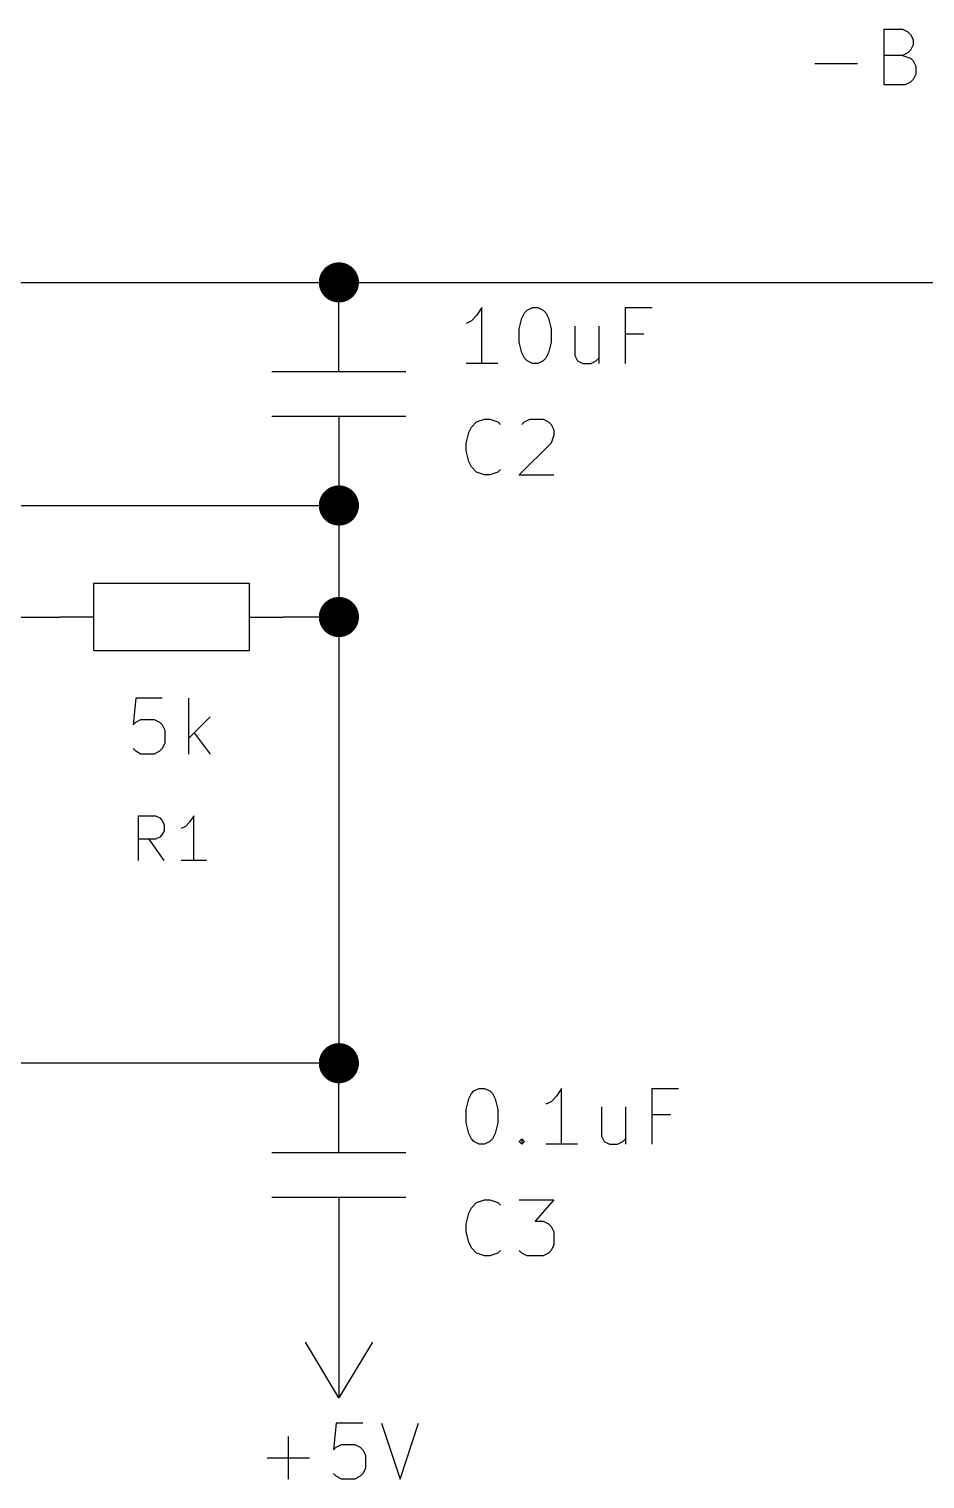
# Model space of a CAD drawing. Header units: inches. Extents: x 0.4 to 16.1, y -11.3 to -0.4.
# Drawn here: x 1.822 to 2.625, y -6.773 to -5.473 of the extents above; entities that cross this region are included whole.
import ezdxf

# ---------------------------------------------------------------- set-up
doc = ezdxf.new("R2010")
doc.units = ezdxf.units.IN
doc.header["$MEASUREMENT"] = 0
for name, color, linetype in [('GREENSIXTYFIVE', 129, 'CONTINUOUS'), ('LIGHTGREEN', 92, 'CONTINUOUS'), ('RED', 14, 'CONTINUOUS')]:
    doc.layers.add(name, color=color, linetype=linetype)

msp = doc.modelspace()

# ---------------------------------------------------------------- linework, layer by layer
at = {"layer": 'GREENSIXTYFIVE', "linetype": 'CONTINUOUS'}
for p, q in [((2.5885, -5.5228), (2.5885, -5.4728)), ((2.5885, -5.4728), (2.6051, -5.4728)), ((2.6051, -5.4728), (2.6099, -5.4752)), ((2.6099, -5.4752), (2.6123, -5.4776)), ((2.6123, -5.4776), (2.6147, -5.4823)), ((2.6147, -5.4823), (2.6147, -5.4871)), ((2.6051, -5.4966), (2.5885, -5.4966)), ((2.6099, -5.4942), (2.6051, -5.4966)), ((2.6051, -5.4966), (2.6123, -5.499)), ((2.6123, -5.4918), (2.6099, -5.4942)), ((2.6147, -5.4871), (2.6123, -5.4918)), ((2.6123, -5.499), (2.6147, -5.5014)), ((2.5266, -5.5037), (2.5647, -5.5037)), ((2.6147, -5.5014), (2.617, -5.5061)), ((2.617, -5.5061), (2.617, -5.5133)), ((2.6075, -5.5228), (2.5885, -5.5228)), ((2.6123, -5.5204), (2.6075, -5.5228)), ((2.6147, -5.518), (2.6123, -5.5204)), ((2.617, -5.5133), (2.6147, -5.518)), ((2.2234, -5.7297), (2.2187, -5.7345)), ((2.2282, -5.7226), (2.2234, -5.7297)), ((2.2282, -5.7726), (2.2282, -5.7226)), ((2.2615, -5.7416), (2.2639, -5.7321)), ((2.2639, -5.7321), (2.2663, -5.7273)), ((2.2663, -5.7273), (2.2687, -5.7249)), ((2.2687, -5.7249), (2.2734, -5.7226)), ((2.2734, -5.7226), (2.2782, -5.7226)), ((2.2782, -5.7226), (2.2829, -5.7249)), ((2.2829, -5.7249), (2.2853, -5.7273)), ((2.2853, -5.7273), (2.2877, -5.7321)), ((2.2877, -5.7321), (2.2901, -5.7416)), ((2.3568, -5.7726), (2.3568, -5.7226)), ((2.3568, -5.7226), (2.3806, -5.7226)), ((2.2187, -5.7345), (2.2139, -5.7368)), ((2.2615, -5.7535), (2.2615, -5.7416)), ((2.2901, -5.7416), (2.2901, -5.7535)), ((2.3115, -5.7392), (2.3115, -5.7654)), ((2.3329, -5.7392), (2.3329, -5.7726)), ((2.2639, -5.763), (2.2615, -5.7535)), ((2.2901, -5.7535), (2.2877, -5.763)), ((2.3734, -5.7464), (2.3568, -5.7464)), ((2.2663, -5.7678), (2.2639, -5.763)), ((2.2687, -5.7702), (2.2663, -5.7678)), ((2.2734, -5.7726), (2.2687, -5.7702)), ((2.2829, -5.7702), (2.2782, -5.7726)), ((2.2853, -5.7678), (2.2829, -5.7702)), ((2.2877, -5.763), (2.2853, -5.7678)), ((2.3115, -5.7654), (2.3139, -5.7702)), ((2.3139, -5.7702), (2.3187, -5.7726)), ((2.3258, -5.7726), (2.3306, -5.7702)), ((2.3306, -5.7702), (2.3329, -5.7678)), ((2.2425, -5.7726), (2.2139, -5.7726)), ((2.2782, -5.7726), (2.2734, -5.7726)), ((2.3187, -5.7726), (2.3258, -5.7726)), ((2.2234, -5.8249), (2.2306, -5.8226)), ((2.2306, -5.8226), (2.2353, -5.8226)), ((2.2353, -5.8226), (2.2425, -5.8249)), ((2.2663, -5.8249), (2.271, -5.8226)), ((2.271, -5.8226), (2.2829, -5.8226)), ((2.2829, -5.8226), (2.2877, -5.8249)), ((2.2139, -5.844), (2.2163, -5.8345)), ((2.2163, -5.8345), (2.2187, -5.8297)), ((2.2187, -5.8297), (2.2234, -5.8249)), ((2.2425, -5.8249), (2.2449, -5.8273)), ((2.2639, -5.8273), (2.2663, -5.8249)), ((2.2877, -5.8249), (2.2901, -5.8273)), ((2.2901, -5.8273), (2.2925, -5.8321)), ((2.2925, -5.8368), (2.2901, -5.844)), ((2.2925, -5.8321), (2.2925, -5.8368)), ((2.2139, -5.8511), (2.2139, -5.844)), ((2.2901, -5.844), (2.2615, -5.8726)), ((2.2163, -5.8606), (2.2139, -5.8511)), ((2.2187, -5.8654), (2.2163, -5.8606)), ((2.2234, -5.8702), (2.2187, -5.8654)), ((2.2306, -5.8726), (2.2234, -5.8702)), ((2.2353, -5.8726), (2.2306, -5.8726)), ((2.2425, -5.8702), (2.2353, -5.8726)), ((2.2449, -5.8678), (2.2425, -5.8702)), ((2.2615, -5.8726), (2.2925, -5.8726)), ((1.9179, -6.0728), (1.9155, -6.0966)), ((1.9417, -6.0728), (1.9179, -6.0728)), ((1.9655, -6.1228), (1.9655, -6.0728)), ((1.9155, -6.0966), (1.9179, -6.0942)), ((1.9179, -6.0942), (1.9226, -6.0918)), ((1.9226, -6.0918), (1.9345, -6.0918)), ((1.9345, -6.0918), (1.9393, -6.0942)), ((1.9393, -6.0942), (1.9417, -6.0966)), ((1.9417, -6.0966), (1.944, -6.1014)), ((1.9845, -6.0895), (1.9655, -6.1085)), ((1.944, -6.1014), (1.944, -6.1133)), ((1.9702, -6.1038), (1.9845, -6.1228)), ((1.9179, -6.1204), (1.9155, -6.118)), ((1.9226, -6.1228), (1.9179, -6.1204)), ((1.9345, -6.1228), (1.9226, -6.1228)), ((1.9393, -6.1204), (1.9345, -6.1228)), ((1.9417, -6.118), (1.9393, -6.1204)), ((1.944, -6.1133), (1.9417, -6.118)), ((1.9205, -6.2182), (1.9205, -6.1782)), ((1.9205, -6.1782), (1.9357, -6.1782)), ((1.9357, -6.1782), (1.9395, -6.1801)), ((1.9395, -6.1801), (1.9414, -6.182)), ((1.9414, -6.182), (1.9433, -6.1859)), ((1.9433, -6.1859), (1.9433, -6.1916)), ((1.9624, -6.1878), (1.9586, -6.1897)), ((1.9662, -6.184), (1.9624, -6.1878)), ((1.97, -6.1782), (1.9662, -6.184)), ((1.97, -6.2182), (1.97, -6.1782)), ((1.9357, -6.1992), (1.9205, -6.1992)), ((1.9433, -6.2182), (1.93, -6.1992)), ((1.9395, -6.1973), (1.9357, -6.1992)), ((1.9414, -6.1954), (1.9395, -6.1973)), ((1.9433, -6.1916), (1.9414, -6.1954)), ((1.9814, -6.2182), (1.9586, -6.2182)), ((2.2139, -6.4416), (2.2163, -6.4321)), ((2.2139, -6.4416), (2.2163, -6.4321)), ((2.2163, -6.4321), (2.2187, -6.4273)), ((2.2163, -6.4321), (2.2187, -6.4273)), ((2.2187, -6.4273), (2.221, -6.4249)), ((2.2187, -6.4273), (2.221, -6.4249)), ((2.221, -6.4249), (2.2258, -6.4226)), ((2.221, -6.4249), (2.2258, -6.4226)), ((2.2258, -6.4226), (2.2306, -6.4226)), ((2.2258, -6.4226), (2.2306, -6.4226)), ((2.2306, -6.4226), (2.2353, -6.4249)), ((2.2306, -6.4226), (2.2353, -6.4249)), ((2.2353, -6.4249), (2.2377, -6.4273)), ((2.2353, -6.4249), (2.2377, -6.4273)), ((2.2377, -6.4273), (2.2401, -6.4321)), ((2.2377, -6.4273), (2.2401, -6.4321)), ((2.2401, -6.4321), (2.2425, -6.4416)), ((2.2401, -6.4321), (2.2425, -6.4416)), ((2.2901, -6.4345), (2.2853, -6.4368)), ((2.2901, -6.4345), (2.2853, -6.4368)), ((2.2949, -6.4297), (2.2901, -6.4345)), ((2.2949, -6.4297), (2.2901, -6.4345)), ((2.2996, -6.4226), (2.2949, -6.4297)), ((2.2996, -6.4226), (2.2949, -6.4297)), ((2.2996, -6.4726), (2.2996, -6.4226)), ((2.2996, -6.4726), (2.2996, -6.4226)), ((2.3806, -6.4726), (2.3806, -6.4226)), ((2.3806, -6.4226), (2.4044, -6.4226)), ((2.3806, -6.4726), (2.3806, -6.4226)), ((2.3806, -6.4226), (2.4044, -6.4226)), ((2.2139, -6.4535), (2.2139, -6.4416)), ((2.2139, -6.4535), (2.2139, -6.4416)), ((2.2425, -6.4416), (2.2425, -6.4535)), ((2.2425, -6.4416), (2.2425, -6.4535)), ((2.3353, -6.4392), (2.3353, -6.4654)), ((2.3353, -6.4392), (2.3353, -6.4654)), ((2.3568, -6.4392), (2.3568, -6.4726)), ((2.3568, -6.4392), (2.3568, -6.4726)), ((2.3972, -6.4464), (2.3806, -6.4464)), ((2.3972, -6.4464), (2.3806, -6.4464)), ((2.2163, -6.463), (2.2139, -6.4535)), ((2.2163, -6.463), (2.2139, -6.4535)), ((2.2425, -6.4535), (2.2401, -6.463)), ((2.2425, -6.4535), (2.2401, -6.463)), ((2.2187, -6.4678), (2.2163, -6.463)), ((2.2187, -6.4678), (2.2163, -6.463)), ((2.221, -6.4702), (2.2187, -6.4678)), ((2.221, -6.4702), (2.2187, -6.4678)), ((2.2258, -6.4726), (2.221, -6.4702)), ((2.2258, -6.4726), (2.221, -6.4702)), ((2.2306, -6.4726), (2.2258, -6.4726)), ((2.2306, -6.4726), (2.2258, -6.4726)), ((2.2353, -6.4702), (2.2306, -6.4726)), ((2.2353, -6.4702), (2.2306, -6.4726)), ((2.2377, -6.4678), (2.2353, -6.4702)), ((2.2377, -6.4678), (2.2353, -6.4702)), ((2.2401, -6.463), (2.2377, -6.4678)), ((2.2401, -6.463), (2.2377, -6.4678)), ((2.2615, -6.4702), (2.2639, -6.4678)), ((2.2615, -6.4702), (2.2639, -6.4678)), ((2.2639, -6.4726), (2.2615, -6.4702)), ((2.2639, -6.4726), (2.2615, -6.4702)), ((2.2639, -6.4678), (2.2663, -6.4702)), ((2.2639, -6.4678), (2.2639, -6.4726)), ((2.2639, -6.4678), (2.2663, -6.4702)), ((2.2639, -6.4678), (2.2639, -6.4726)), ((2.2663, -6.4702), (2.2639, -6.4726)), ((2.2663, -6.4702), (2.2639, -6.4726)), ((2.3139, -6.4726), (2.2853, -6.4726)), ((2.3139, -6.4726), (2.2853, -6.4726)), ((2.3353, -6.4654), (2.3377, -6.4702)), ((2.3353, -6.4654), (2.3377, -6.4702)), ((2.3377, -6.4702), (2.3425, -6.4726)), ((2.3377, -6.4702), (2.3425, -6.4726)), ((2.3425, -6.4726), (2.3496, -6.4726)), ((2.3425, -6.4726), (2.3496, -6.4726)), ((2.3496, -6.4726), (2.3544, -6.4702)), ((2.3496, -6.4726), (2.3544, -6.4702)), ((2.3544, -6.4702), (2.3568, -6.4678)), ((2.3544, -6.4702), (2.3568, -6.4678)), ((2.2187, -6.5297), (2.2234, -6.5249)), ((2.2187, -6.5297), (2.2234, -6.5249)), ((2.2234, -6.5249), (2.2306, -6.5226)), ((2.2234, -6.5249), (2.2306, -6.5226)), ((2.2306, -6.5226), (2.2353, -6.5226)), ((2.2306, -6.5226), (2.2353, -6.5226)), ((2.2353, -6.5226), (2.2425, -6.5249)), ((2.2353, -6.5226), (2.2425, -6.5249)), ((2.2425, -6.5249), (2.2449, -6.5273)), ((2.2425, -6.5249), (2.2449, -6.5273)), ((2.2615, -6.5226), (2.2925, -6.5226)), ((2.2615, -6.5226), (2.2925, -6.5226)), ((2.2925, -6.5226), (2.2758, -6.5416)), ((2.2925, -6.5226), (2.2758, -6.5416)), ((2.2139, -6.544), (2.2163, -6.5345)), ((2.2139, -6.544), (2.2163, -6.5345)), ((2.2163, -6.5345), (2.2187, -6.5297)), ((2.2163, -6.5345), (2.2187, -6.5297)), ((2.2139, -6.5511), (2.2139, -6.544)), ((2.2139, -6.5511), (2.2139, -6.544)), ((2.2163, -6.5606), (2.2139, -6.5511)), ((2.2163, -6.5606), (2.2139, -6.5511)), ((2.2758, -6.5416), (2.2829, -6.5416)), ((2.2758, -6.5416), (2.2829, -6.5416)), ((2.2829, -6.5416), (2.2877, -6.544)), ((2.2829, -6.5416), (2.2877, -6.544)), ((2.2877, -6.544), (2.2901, -6.5464)), ((2.2877, -6.544), (2.2901, -6.5464)), ((2.2901, -6.5464), (2.2925, -6.5511)), ((2.2901, -6.5464), (2.2925, -6.5511)), ((2.2925, -6.5511), (2.2925, -6.563)), ((2.2925, -6.5511), (2.2925, -6.563)), ((2.2187, -6.5654), (2.2163, -6.5606)), ((2.2187, -6.5654), (2.2163, -6.5606)), ((2.2925, -6.563), (2.2901, -6.5678)), ((2.2925, -6.563), (2.2901, -6.5678)), ((2.2234, -6.5702), (2.2187, -6.5654)), ((2.2234, -6.5702), (2.2187, -6.5654)), ((2.2306, -6.5726), (2.2234, -6.5702)), ((2.2306, -6.5726), (2.2234, -6.5702)), ((2.2353, -6.5726), (2.2306, -6.5726)), ((2.2353, -6.5726), (2.2306, -6.5726)), ((2.2425, -6.5702), (2.2353, -6.5726)), ((2.2425, -6.5702), (2.2353, -6.5726)), ((2.2449, -6.5678), (2.2425, -6.5702)), ((2.2449, -6.5678), (2.2425, -6.5702)), ((2.2639, -6.5702), (2.2615, -6.5678)), ((2.2639, -6.5702), (2.2615, -6.5678)), ((2.2687, -6.5726), (2.2639, -6.5702)), ((2.2687, -6.5726), (2.2639, -6.5702)), ((2.2829, -6.5726), (2.2687, -6.5726)), ((2.2829, -6.5726), (2.2687, -6.5726)), ((2.2877, -6.5702), (2.2829, -6.5726)), ((2.2877, -6.5702), (2.2829, -6.5726)), ((2.2901, -6.5678), (2.2877, -6.5702)), ((2.2901, -6.5678), (2.2877, -6.5702)), ((2.0976, -6.7228), (2.0952, -6.7466)), ((2.0976, -6.7228), (2.0952, -6.7466)), ((2.1214, -6.7228), (2.0976, -6.7228)), ((2.1214, -6.7228), (2.0976, -6.7228)), ((2.1381, -6.7228), (2.1548, -6.7728)), ((2.1381, -6.7228), (2.1548, -6.7728)), ((2.1548, -6.7728), (2.1714, -6.7228)), ((2.1548, -6.7728), (2.1714, -6.7228)), ((2.0548, -6.7728), (2.0548, -6.7347)), ((2.0548, -6.7728), (2.0548, -6.7347)), ((2.0952, -6.7466), (2.0976, -6.7442)), ((2.0952, -6.7466), (2.0976, -6.7442)), ((2.0976, -6.7442), (2.1024, -6.7418)), ((2.0976, -6.7442), (2.1024, -6.7418)), ((2.1024, -6.7418), (2.1143, -6.7418)), ((2.1024, -6.7418), (2.1143, -6.7418)), ((2.1143, -6.7418), (2.119, -6.7442)), ((2.1143, -6.7418), (2.119, -6.7442)), ((2.119, -6.7442), (2.1214, -6.7466)), ((2.119, -6.7442), (2.1214, -6.7466)), ((2.1214, -6.7466), (2.1238, -6.7514)), ((2.1214, -6.7466), (2.1238, -6.7514)), ((2.0357, -6.7538), (2.0738, -6.7538)), ((2.0357, -6.7538), (2.0738, -6.7538)), ((2.1238, -6.7514), (2.1238, -6.7633)), ((2.1238, -6.7514), (2.1238, -6.7633)), ((2.0976, -6.7704), (2.0952, -6.768)), ((2.0976, -6.7704), (2.0952, -6.768)), ((2.1024, -6.7728), (2.0976, -6.7704)), ((2.1024, -6.7728), (2.0976, -6.7704)), ((2.1143, -6.7728), (2.1024, -6.7728)), ((2.1143, -6.7728), (2.1024, -6.7728)), ((2.119, -6.7704), (2.1143, -6.7728)), ((2.119, -6.7704), (2.1143, -6.7728)), ((2.1214, -6.768), (2.119, -6.7704)), ((2.1214, -6.768), (2.119, -6.7704)), ((2.1238, -6.7633), (2.1214, -6.768)), ((2.1238, -6.7633), (2.1214, -6.768))]:
    msp.add_line(p, q, dxfattribs=at)
at = {"layer": 'LIGHTGREEN', "linetype": 'CONTINUOUS'}
for p, q in [((1.8, -5.7), (2.1, -5.7)), ((2.1, -5.7), (3, -5.7)), ((1.8, -5.9), (2.1, -5.9)), ((2.1, -5.9), (2.1, -6)), ((1.8, -6), (1.85, -6)), ((2.1, -6), (2.05, -6)), ((2.1, -6), (2.1, -6.4)), ((2.1, -6.4), (1.4, -6.4))]:
    msp.add_line(p, q, dxfattribs=at)
at = {"layer": 'LIGHTGREEN', "const_width": 0.018}
for points in [[(2.091, -5.7, 1), (2.109, -5.7, 1)], [(2.091, -5.9, 1), (2.109, -5.9, 1)], [(2.091, -6, 1), (2.109, -6, 1)], [(2.091, -6.4, 1), (2.109, -6.4, 1)]]:
    msp.add_lwpolyline(points, format="xyb", close=True, dxfattribs=at)
at = {"layer": 'RED', "linetype": 'CONTINUOUS'}
for p, q in [((2.1, -5.78), (2.1, -5.7)), ((2.04, -5.78), (2.16, -5.78)), ((2.04, -5.82), (2.16, -5.82)), ((2.1, -5.82), (2.1, -5.9)), ((2.02, -5.97), (1.88, -5.97)), ((1.88, -5.97), (1.88, -6.03)), ((2.02, -6.03), (2.02, -5.97)), ((1.88, -6), (1.85, -6)), ((2.02, -6), (2.05, -6)), ((1.88, -6.03), (2.02, -6.03)), ((2.1, -6.48), (2.1, -6.4)), ((2.1, -6.48), (2.1, -6.4)), ((2.04, -6.48), (2.16, -6.48)), ((2.04, -6.52), (2.16, -6.52)), ((2.1, -6.52), (2.1, -6.6)), ((2.1, -6.52), (2.1, -6.6)), ((2.1, -6.6), (2.1, -6.7)), ((2.1, -6.7), (2.07, -6.65)), ((2.13, -6.65), (2.1, -6.7))]:
    msp.add_line(p, q, dxfattribs=at)

doc.saveas('drawing.dxf')
